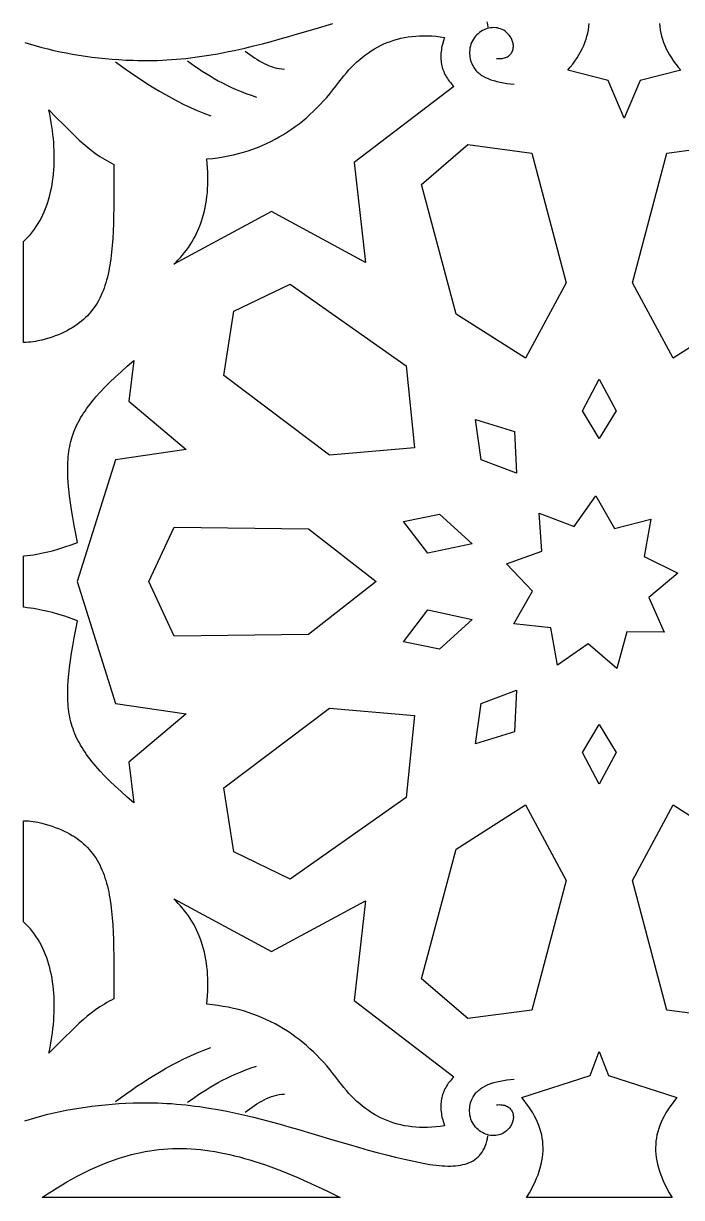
# Model space of a CAD drawing. Extents: x -332 to 348, y -263 to 352.
# Drawn here: x -270.8 to -241.3, y -203 to -150.3 of the extents above; entities that cross this region are included whole.
import ezdxf

# ---------------------------------------------------------------- set-up
doc = ezdxf.new("R2010")
doc.units = 0
doc.layers.add('LAYER_1', color=18, linetype='CONTINUOUS')
doc.layers.add('LAYER_2', color=174, linetype='CONTINUOUS')

msp = doc.modelspace()

# ---------------------------------------------------------------- linework, layer by layer
at = {"layer": 'LAYER_1'}
msp.add_lwpolyline([(-242.29, -150.26), (-242.278, -150.404), (-242.258, -150.548), (-242.231, -150.691), (-242.197, -150.833), (-242.155, -150.974), (-242.105, -151.115), (-242.049, -151.255), (-241.985, -151.395), (-241.914, -151.534), (-241.835, -151.673), (-241.749, -151.812), (-241.656, -151.951), (-241.556, -152.089), (-241.448, -152.228), (-241.333, -152.367), (-243.152, -152.823), (-243.871, -154.519), (-243.873, -154.519), (-244.592, -152.823), (-246.41, -152.367), (-246.296, -152.228), (-246.188, -152.089), (-246.088, -151.951), (-245.994, -151.812), (-245.909, -151.673), (-245.83, -151.534), (-245.759, -151.395), (-245.695, -151.255), (-245.638, -151.115), (-245.589, -150.974), (-245.547, -150.833), (-245.513, -150.691), (-245.485, -150.548), (-245.466, -150.404), (-245.453, -150.26)], dxfattribs=at)
for points in [[(-252.699, -150.816), (-252.514, -150.824), (-252.325, -150.838), (-252.132, -150.858), (-251.936, -150.885), (-251.992, -151.047), (-252.037, -151.206), (-252.055, -151.285), (-252.071, -151.362), (-252.084, -151.439), (-252.094, -151.514), (-252.101, -151.589), (-252.106, -151.664), (-252.108, -151.737), (-252.107, -151.81), (-252.104, -151.881), (-252.098, -151.952), (-252.089, -152.022), (-252.077, -152.091), (-252.063, -152.16), (-252.046, -152.227), (-252.026, -152.294), (-252.004, -152.36), (-251.979, -152.425), (-251.951, -152.489), (-251.92, -152.553), (-251.887, -152.616), (-251.851, -152.677), (-251.812, -152.738), (-251.771, -152.799), (-251.727, -152.858), (-251.68, -152.916), (-251.63, -152.974), (-251.578, -153.031), (-251.523, -153.087), (-255.99, -156.513), (-255.494, -160.998), (-259.713, -158.715), (-264.098, -161.08), (-263.994, -160.98), (-263.893, -160.878), (-263.795, -160.772), (-263.7, -160.664), (-263.609, -160.554), (-263.521, -160.44), (-263.437, -160.323), (-263.357, -160.204), (-263.28, -160.081), (-263.206, -159.956), (-263.137, -159.827), (-263.071, -159.695), (-263.009, -159.56), (-262.95, -159.422), (-262.896, -159.281), (-262.846, -159.136), (-262.799, -158.989), (-262.757, -158.837), (-262.718, -158.683), (-262.684, -158.525), (-262.654, -158.364), (-262.628, -158.199), (-262.606, -158.03), (-262.588, -157.858), (-262.575, -157.683), (-262.567, -157.503), (-262.562, -157.321), (-262.562, -157.134), (-262.567, -156.943), (-262.576, -156.749), (-262.59, -156.551), (-262.609, -156.349), (-262.361, -156.325), (-262.118, -156.294), (-261.88, -156.256), (-261.646, -156.213), (-261.416, -156.164), (-261.192, -156.109), (-260.971, -156.047), (-260.755, -155.981), (-260.543, -155.908), (-260.335, -155.83), (-260.132, -155.747), (-259.932, -155.658), (-259.737, -155.564), (-259.545, -155.464), (-259.357, -155.36), (-259.173, -155.25), (-258.992, -155.136), (-258.816, -155.017), (-258.642, -154.893), (-258.473, -154.765), (-258.306, -154.632), (-258.143, -154.494), (-257.984, -154.353), (-257.827, -154.206), (-257.674, -154.056), (-257.523, -153.902), (-257.376, -153.744), (-257.231, -153.582), (-257.09, -153.416), (-256.951, -153.246), (-256.815, -153.073), (-256.682, -152.896), (-256.572, -152.752), (-256.46, -152.612), (-256.347, -152.477), (-256.231, -152.347), (-256.113, -152.222), (-255.994, -152.101), (-255.872, -151.986), (-255.747, -151.876), (-255.621, -151.771), (-255.492, -151.671), (-255.361, -151.577), (-255.227, -151.487), (-255.09, -151.403), (-254.951, -151.325), (-254.81, -151.251), (-254.665, -151.184), (-254.518, -151.121), (-254.368, -151.065), (-254.215, -151.014), (-254.059, -150.968), (-253.901, -150.929), (-253.739, -150.895), (-253.573, -150.867), (-253.405, -150.845), (-253.234, -150.829), (-253.059, -150.818), (-252.88, -150.814)], [(-269.352, -154.494), (-269.014, -154.837), (-268.677, -155.174), (-268.507, -155.338), (-268.335, -155.498), (-268.16, -155.655), (-267.981, -155.807), (-267.797, -155.955), (-267.608, -156.096), (-267.413, -156.232), (-267.312, -156.297), (-267.21, -156.361), (-267.106, -156.423), (-267, -156.483), (-266.891, -156.541), (-266.781, -156.597), (-266.785, -158.176), (-266.788, -158.545), (-266.794, -158.903), (-266.803, -159.251), (-266.816, -159.589), (-266.833, -159.916), (-266.856, -160.232), (-266.884, -160.538), (-266.92, -160.834), (-266.963, -161.119), (-266.988, -161.258), (-267.014, -161.393), (-267.043, -161.527), (-267.075, -161.658), (-267.109, -161.786), (-267.145, -161.911), (-267.184, -162.034), (-267.225, -162.154), (-267.27, -162.271), (-267.317, -162.386), (-267.367, -162.499), (-267.421, -162.608), (-267.477, -162.715), (-267.537, -162.819), (-267.6, -162.921), (-267.667, -163.02), (-267.737, -163.116), (-267.811, -163.21), (-267.889, -163.301), (-267.97, -163.389), (-268.055, -163.475), (-268.144, -163.558), (-268.238, -163.638), (-268.335, -163.716), (-268.437, -163.791), (-268.543, -163.864), (-268.654, -163.933), (-268.769, -164), (-268.888, -164.065), (-269.013, -164.126), (-269.142, -164.185), (-269.276, -164.242), (-269.416, -164.295), (-269.56, -164.346), (-269.71, -164.395), (-269.864, -164.44), (-270.025, -164.483), (-270.19, -164.523), (-270.295, -164.545), (-270.401, -164.562), (-270.507, -164.575), (-270.614, -164.584), (-270.721, -164.589), (-270.83, -164.589), (-270.841, -164.589), (-270.841, -160.059), (-270.839, -160.057), (-270.732, -159.954), (-270.629, -159.847), (-270.532, -159.736), (-270.439, -159.621), (-270.35, -159.502), (-270.266, -159.38), (-270.186, -159.254), (-270.111, -159.125), (-270.04, -158.992), (-269.973, -158.857), (-269.911, -158.718), (-269.853, -158.576), (-269.799, -158.431), (-269.749, -158.283), (-269.703, -158.133), (-269.662, -157.979), (-269.624, -157.824), (-269.59, -157.666), (-269.561, -157.505), (-269.535, -157.343), (-269.513, -157.178), (-269.495, -157.011), (-269.481, -156.842), (-269.471, -156.672), (-269.464, -156.499), (-269.461, -156.326), (-269.462, -156.15), (-269.466, -155.973), (-269.474, -155.795), (-269.485, -155.615), (-269.5, -155.435), (-269.518, -155.253), (-269.54, -155.071), (-269.565, -154.887), (-269.593, -154.703), (-269.625, -154.518), (-269.659, -154.333), (-269.698, -154.147)], [(-248.021, -156.091), (-246.487, -161.907), (-248.306, -165.302), (-251.419, -163.32), (-252.97, -157.495), (-250.894, -155.704)], [(-237.013, -157.495), (-238.565, -163.32), (-241.678, -165.302), (-243.496, -161.907), (-241.963, -156.091), (-239.089, -155.704)], [(-253.67, -165.636), (-253.282, -169.326), (-257.11, -169.651), (-261.855, -166.07), (-261.401, -163.191), (-258.869, -161.975)], [(-266.105, -167.222), (-263.54, -169.399), (-266.704, -169.859), (-268.425, -175.334), (-266.704, -180.81), (-263.54, -181.27), (-266.105, -183.447), (-265.892, -185.266), (-266.186, -185.011), (-266.462, -184.764), (-266.721, -184.525), (-266.962, -184.293), (-267.188, -184.067), (-267.397, -183.846), (-267.59, -183.63), (-267.681, -183.523), (-267.768, -183.417), (-267.851, -183.312), (-267.931, -183.207), (-268.007, -183.103), (-268.079, -182.998), (-268.148, -182.895), (-268.213, -182.791), (-268.275, -182.687), (-268.333, -182.583), (-268.388, -182.479), (-268.44, -182.375), (-268.488, -182.27), (-268.533, -182.165), (-268.575, -182.059), (-268.614, -181.952), (-268.65, -181.844), (-268.683, -181.735), (-268.712, -181.626), (-268.739, -181.515), (-268.763, -181.403), (-268.784, -181.289), (-268.803, -181.174), (-268.818, -181.057), (-268.831, -180.939), (-268.841, -180.818), (-268.849, -180.696), (-268.854, -180.572), (-268.857, -180.445), (-268.857, -180.316), (-268.85, -180.052), (-268.834, -179.776), (-268.809, -179.49), (-268.775, -179.191), (-268.734, -178.879), (-268.685, -178.554), (-268.628, -178.213), (-268.565, -177.857), (-268.495, -177.485), (-268.419, -177.095), (-268.698, -176.989), (-268.978, -176.892), (-269.26, -176.804), (-269.543, -176.725), (-269.826, -176.656), (-269.967, -176.624), (-270.108, -176.596), (-270.249, -176.569), (-270.39, -176.545), (-270.53, -176.523), (-270.67, -176.504), (-270.809, -176.487), (-270.841, -176.484), (-270.841, -174.185), (-270.809, -174.181), (-270.67, -174.165), (-270.53, -174.145), (-270.39, -174.124), (-270.249, -174.1), (-270.108, -174.073), (-269.967, -174.044), (-269.826, -174.013), (-269.543, -173.944), (-269.26, -173.865), (-268.978, -173.777), (-268.698, -173.68), (-268.419, -173.574), (-268.495, -173.184), (-268.565, -172.812), (-268.628, -172.456), (-268.685, -172.115), (-268.734, -171.79), (-268.775, -171.478), (-268.809, -171.179), (-268.834, -170.892), (-268.85, -170.617), (-268.857, -170.352), (-268.857, -170.224), (-268.854, -170.097), (-268.849, -169.973), (-268.841, -169.85), (-268.831, -169.73), (-268.818, -169.612), (-268.803, -169.495), (-268.784, -169.38), (-268.763, -169.266), (-268.739, -169.154), (-268.712, -169.043), (-268.683, -168.933), (-268.65, -168.825), (-268.614, -168.717), (-268.575, -168.61), (-268.533, -168.504), (-268.488, -168.399), (-268.44, -168.294), (-268.388, -168.19), (-268.333, -168.086), (-268.275, -167.982), (-268.213, -167.878), (-268.148, -167.774), (-268.079, -167.67), (-268.007, -167.566), (-267.931, -167.462), (-267.851, -167.357), (-267.768, -167.252), (-267.681, -167.146), (-267.59, -167.039), (-267.397, -166.822), (-267.188, -166.602), (-266.962, -166.376), (-266.721, -166.144), (-266.462, -165.905), (-266.186, -165.658), (-265.892, -165.403)], [(-244.232, -167.657), (-244.992, -168.911), (-245.752, -167.657), (-244.992, -166.233)], [(-248.799, -168.593), (-248.71, -170.459), (-250.295, -169.864), (-250.546, -168.055)], [(-244.312, -172.953), (-242.686, -172.535), (-242.984, -174.212), (-241.474, -174.954), (-242.763, -176.043), (-242.076, -177.597), (-243.753, -177.591), (-244.21, -179.23), (-245.49, -178.129), (-246.877, -179.087), (-247.162, -177.408), (-248.83, -177.235), (-247.986, -175.763), (-249.154, -174.542), (-247.576, -173.965), (-247.699, -172.266), (-246.125, -172.856), (-245.144, -171.474)], [(-250.696, -173.64), (-252.691, -174.062), (-253.784, -172.635), (-252.174, -172.306)], [(-258.051, -172.957), (-255.004, -175.334), (-258.051, -177.711), (-264.075, -177.785), (-265.222, -175.334), (-264.075, -172.884)], [(-250.696, -177.029), (-252.174, -178.363), (-253.784, -178.033), (-252.691, -176.607)], [(-248.799, -182.076), (-250.546, -182.614), (-250.295, -180.805), (-248.71, -180.21)], [(-253.282, -181.343), (-253.67, -185.033), (-258.869, -188.694), (-261.401, -187.478), (-261.855, -184.599), (-257.11, -181.017)], [(-244.232, -183.012), (-244.992, -184.436), (-245.752, -183.012), (-244.992, -181.758)], [(-246.487, -188.762), (-248.021, -194.578), (-250.894, -194.964), (-252.97, -193.174), (-251.419, -187.349), (-248.306, -185.367)], [(-238.565, -187.349), (-237.013, -193.174), (-239.089, -194.964), (-241.963, -194.578), (-243.496, -188.762), (-241.678, -185.367)], [(-270.721, -186.08), (-270.614, -186.084), (-270.507, -186.093), (-270.401, -186.106), (-270.295, -186.124), (-270.19, -186.145), (-270.025, -186.186), (-269.864, -186.229), (-269.71, -186.274), (-269.56, -186.322), (-269.416, -186.373), (-269.276, -186.427), (-269.142, -186.483), (-269.013, -186.542), (-268.888, -186.604), (-268.769, -186.668), (-268.654, -186.735), (-268.543, -186.805), (-268.437, -186.878), (-268.335, -186.953), (-268.238, -187.03), (-268.144, -187.111), (-268.055, -187.194), (-267.97, -187.279), (-267.889, -187.368), (-267.811, -187.459), (-267.737, -187.552), (-267.667, -187.649), (-267.6, -187.748), (-267.537, -187.849), (-267.477, -187.954), (-267.421, -188.061), (-267.367, -188.17), (-267.317, -188.282), (-267.27, -188.397), (-267.225, -188.515), (-267.184, -188.635), (-267.145, -188.758), (-267.109, -188.883), (-267.075, -189.011), (-267.043, -189.142), (-267.014, -189.275), (-266.988, -189.411), (-266.963, -189.55), (-266.92, -189.835), (-266.884, -190.131), (-266.856, -190.437), (-266.833, -190.753), (-266.816, -191.08), (-266.803, -191.418), (-266.794, -191.765), (-266.788, -192.124), (-266.785, -192.493), (-266.781, -194.071), (-266.891, -194.128), (-267, -194.186), (-267.106, -194.246), (-267.21, -194.308), (-267.312, -194.371), (-267.413, -194.437), (-267.608, -194.572), (-267.797, -194.714), (-267.981, -194.861), (-268.16, -195.014), (-268.335, -195.17), (-268.507, -195.331), (-268.677, -195.495), (-269.014, -195.831), (-269.352, -196.175), (-269.698, -196.521), (-269.659, -196.336), (-269.625, -196.15), (-269.593, -195.966), (-269.565, -195.782), (-269.54, -195.598), (-269.518, -195.416), (-269.5, -195.234), (-269.485, -195.053), (-269.474, -194.874), (-269.466, -194.696), (-269.462, -194.519), (-269.461, -194.343), (-269.464, -194.169), (-269.471, -193.997), (-269.481, -193.826), (-269.495, -193.658), (-269.513, -193.491), (-269.535, -193.326), (-269.561, -193.163), (-269.59, -193.003), (-269.624, -192.845), (-269.662, -192.689), (-269.703, -192.536), (-269.749, -192.386), (-269.799, -192.238), (-269.853, -192.093), (-269.911, -191.951), (-269.973, -191.812), (-270.04, -191.676), (-270.111, -191.544), (-270.186, -191.415), (-270.266, -191.289), (-270.35, -191.167), (-270.439, -191.048), (-270.532, -190.933), (-270.629, -190.822), (-270.732, -190.715), (-270.839, -190.612), (-270.841, -190.61), (-270.841, -186.08), (-270.83, -186.079)], [(-259.713, -191.954), (-255.494, -189.67), (-255.99, -194.156), (-251.523, -197.582), (-251.578, -197.638), (-251.63, -197.695), (-251.68, -197.752), (-251.727, -197.811), (-251.771, -197.87), (-251.812, -197.93), (-251.851, -197.991), (-251.887, -198.053), (-251.92, -198.116), (-251.951, -198.179), (-251.979, -198.244), (-252.004, -198.309), (-252.026, -198.375), (-252.046, -198.441), (-252.063, -198.509), (-252.077, -198.577), (-252.089, -198.647), (-252.098, -198.717), (-252.104, -198.787), (-252.107, -198.859), (-252.108, -198.932), (-252.106, -199.005), (-252.101, -199.079), (-252.094, -199.154), (-252.084, -199.23), (-252.071, -199.307), (-252.055, -199.384), (-252.037, -199.462), (-251.992, -199.622), (-251.936, -199.784), (-252.132, -199.81), (-252.325, -199.831), (-252.514, -199.845), (-252.699, -199.853), (-252.88, -199.855), (-253.059, -199.85), (-253.234, -199.84), (-253.405, -199.824), (-253.573, -199.802), (-253.739, -199.774), (-253.901, -199.74), (-254.059, -199.7), (-254.215, -199.655), (-254.368, -199.604), (-254.518, -199.547), (-254.665, -199.485), (-254.81, -199.417), (-254.951, -199.344), (-255.09, -199.265), (-255.227, -199.181), (-255.361, -199.092), (-255.492, -198.997), (-255.621, -198.898), (-255.747, -198.793), (-255.872, -198.683), (-255.994, -198.567), (-256.113, -198.447), (-256.231, -198.322), (-256.347, -198.192), (-256.46, -198.057), (-256.572, -197.917), (-256.682, -197.773), (-256.815, -197.596), (-256.951, -197.423), (-257.09, -197.253), (-257.231, -197.087), (-257.376, -196.925), (-257.523, -196.767), (-257.674, -196.612), (-257.827, -196.462), (-257.984, -196.316), (-258.143, -196.174), (-258.306, -196.037), (-258.473, -195.904), (-258.642, -195.776), (-258.816, -195.652), (-258.992, -195.533), (-259.173, -195.418), (-259.357, -195.309), (-259.545, -195.204), (-259.737, -195.105), (-259.932, -195.011), (-260.132, -194.922), (-260.335, -194.839), (-260.543, -194.761), (-260.755, -194.688), (-260.971, -194.621), (-261.192, -194.56), (-261.416, -194.505), (-261.646, -194.456), (-261.88, -194.412), (-262.118, -194.375), (-262.361, -194.344), (-262.609, -194.319), (-262.59, -194.117), (-262.576, -193.919), (-262.567, -193.725), (-262.562, -193.535), (-262.562, -193.348), (-262.567, -193.165), (-262.575, -192.986), (-262.588, -192.811), (-262.606, -192.639), (-262.628, -192.47), (-262.654, -192.305), (-262.684, -192.144), (-262.718, -191.986), (-262.757, -191.831), (-262.799, -191.68), (-262.846, -191.532), (-262.896, -191.388), (-262.95, -191.247), (-263.009, -191.108), (-263.071, -190.974), (-263.137, -190.842), (-263.206, -190.713), (-263.28, -190.588), (-263.357, -190.465), (-263.437, -190.345), (-263.521, -190.229), (-263.609, -190.115), (-263.7, -190.004), (-263.795, -189.896), (-263.893, -189.791), (-263.994, -189.689), (-264.098, -189.589)], [(-244.582, -197.513), (-241.506, -198.509), (-241.621, -198.648), (-241.728, -198.786), (-241.829, -198.925), (-241.922, -199.063), (-242.008, -199.202), (-242.086, -199.341), (-242.157, -199.481), (-242.221, -199.62), (-242.278, -199.76), (-242.327, -199.901), (-242.369, -200.043), (-242.404, -200.185), (-242.431, -200.328), (-242.451, -200.471), (-242.463, -200.616), (-242.468, -200.762), (-242.465, -200.909), (-242.455, -201.057), (-242.438, -201.206), (-242.413, -201.356), (-242.381, -201.509), (-242.341, -201.662), (-242.293, -201.817), (-242.238, -201.974), (-242.176, -202.133), (-242.106, -202.293), (-242.028, -202.455), (-241.943, -202.62), (-241.85, -202.786), (-241.75, -202.955), (-241.721, -203), (-248.262, -203), (-248.234, -202.955), (-248.133, -202.786), (-248.04, -202.62), (-247.955, -202.455), (-247.878, -202.293), (-247.808, -202.133), (-247.745, -201.974), (-247.69, -201.817), (-247.643, -201.662), (-247.603, -201.509), (-247.57, -201.356), (-247.546, -201.206), (-247.528, -201.057), (-247.518, -200.909), (-247.516, -200.762), (-247.521, -200.616), (-247.533, -200.471), (-247.553, -200.328), (-247.58, -200.185), (-247.614, -200.043), (-247.656, -199.901), (-247.705, -199.76), (-247.762, -199.62), (-247.826, -199.481), (-247.897, -199.341), (-247.976, -199.202), (-248.062, -199.063), (-248.155, -198.925), (-248.255, -198.786), (-248.363, -198.648), (-248.478, -198.509), (-245.402, -197.513), (-244.992, -196.435)], [(-263.738, -200.8), (-263.53, -200.805), (-263.321, -200.815), (-263.11, -200.83), (-262.899, -200.849), (-262.685, -200.874), (-262.471, -200.903), (-262.255, -200.937), (-262.037, -200.975), (-261.817, -201.019), (-261.595, -201.067), (-261.372, -201.12), (-261.146, -201.178), (-260.918, -201.24), (-260.688, -201.307), (-260.456, -201.379), (-260.221, -201.455), (-259.983, -201.536), (-259.743, -201.622), (-259.5, -201.712), (-259.254, -201.807), (-259.005, -201.907), (-258.753, -202.011), (-258.497, -202.119), (-258.239, -202.232), (-257.977, -202.35), (-257.711, -202.472), (-257.442, -202.599), (-257.17, -202.73), (-256.623, -203), (-270.005, -203), (-269.986, -202.987), (-269.763, -202.839), (-269.542, -202.696), (-269.323, -202.559), (-269.106, -202.427), (-268.89, -202.301), (-268.676, -202.179), (-268.463, -202.063), (-268.252, -201.952), (-268.042, -201.846), (-267.833, -201.745), (-267.625, -201.65), (-267.418, -201.56), (-267.212, -201.475), (-267.006, -201.395), (-266.802, -201.32), (-266.597, -201.25), (-266.394, -201.185), (-266.19, -201.126), (-265.987, -201.071), (-265.784, -201.021), (-265.581, -200.977), (-265.378, -200.938), (-265.174, -200.903), (-264.971, -200.874), (-264.767, -200.849), (-264.563, -200.829), (-264.358, -200.815), (-264.152, -200.805), (-263.946, -200.8)]]:
    msp.add_lwpolyline(points, close=True, dxfattribs=at)
at = {"layer": 'LAYER_2'}
for points in [[(-270.785, -151.11), (-270.531, -151.19), (-270.273, -151.266), (-270.011, -151.338), (-269.745, -151.406), (-269.475, -151.47), (-269.201, -151.53), (-268.923, -151.586), (-268.641, -151.638), (-268.355, -151.686), (-268.065, -151.73), (-267.771, -151.77), (-267.473, -151.805), (-267.171, -151.836), (-266.865, -151.863), (-266.556, -151.885), (-266.242, -151.903), (-265.925, -151.917), (-265.704, -151.923), (-265.484, -151.926), (-265.266, -151.927), (-265.049, -151.924), (-264.833, -151.918), (-264.618, -151.91), (-264.404, -151.899), (-264.191, -151.885), (-263.98, -151.869), (-263.769, -151.85), (-263.56, -151.829), (-263.351, -151.805), (-263.143, -151.779), (-262.937, -151.751), (-262.525, -151.689), (-262.117, -151.619), (-261.712, -151.541), (-261.309, -151.457), (-260.909, -151.367), (-260.51, -151.271), (-260.113, -151.17), (-259.717, -151.066), (-259.322, -150.957), (-258.928, -150.845), (-258.534, -150.731), (-257.746, -150.498), (-256.957, -150.262)], [(-250.043, -150.195), (-250.017, -150.311), (-249.996, -150.433)], [(-249.614, -151.832), (-249.545, -151.838), (-249.48, -151.84), (-249.418, -151.838), (-249.359, -151.832), (-249.304, -151.823), (-249.252, -151.811), (-249.203, -151.795), (-249.157, -151.777), (-249.115, -151.755), (-249.076, -151.731), (-249.041, -151.705), (-249.008, -151.676), (-248.979, -151.644), (-248.952, -151.611), (-248.929, -151.576), (-248.909, -151.54), (-248.892, -151.501), (-248.878, -151.462), (-248.867, -151.421), (-248.859, -151.38), (-248.854, -151.337), (-248.851, -151.294), (-248.852, -151.25), (-248.856, -151.206), (-248.862, -151.162), (-248.871, -151.117), (-248.883, -151.073), (-248.898, -151.029), (-248.915, -150.986), (-248.935, -150.943), (-248.958, -150.901), (-248.984, -150.86), (-249.036, -150.788), (-249.093, -150.722), (-249.154, -150.664), (-249.217, -150.614), (-249.283, -150.57), (-249.352, -150.534), (-249.423, -150.504), (-249.496, -150.481), (-249.57, -150.464), (-249.645, -150.454), (-249.721, -150.45), (-249.797, -150.452), (-249.873, -150.46), (-249.948, -150.473), (-250.023, -150.493), (-250.096, -150.518), (-250.168, -150.548), (-250.238, -150.584), (-250.306, -150.624), (-250.371, -150.67), (-250.433, -150.72), (-250.492, -150.775), (-250.547, -150.834), (-250.598, -150.898), (-250.645, -150.966), (-250.686, -151.038), (-250.723, -151.113), (-250.754, -151.193), (-250.779, -151.276), (-250.798, -151.363), (-250.81, -151.453), (-250.815, -151.546), (-250.814, -151.623), (-250.809, -151.699), (-250.8, -151.775), (-250.787, -151.85), (-250.769, -151.924), (-250.747, -151.996), (-250.72, -152.067), (-250.689, -152.136), (-250.662, -152.186), (-250.633, -152.235), (-250.601, -152.282), (-250.567, -152.327), (-250.53, -152.371), (-250.491, -152.412), (-250.45, -152.452), (-250.406, -152.49), (-250.361, -152.527), (-250.313, -152.562), (-250.263, -152.596), (-250.211, -152.627), (-250.101, -152.687), (-249.984, -152.74), (-249.859, -152.788), (-249.728, -152.831), (-249.59, -152.868), (-249.446, -152.901), (-249.297, -152.929), (-249.142, -152.952), (-248.982, -152.972), (-248.818, -152.988)], [(-260.895, -151.501), (-260.684, -151.654), (-260.472, -151.8), (-260.365, -151.87), (-260.258, -151.936), (-260.149, -151.998), (-260.04, -152.057), (-259.93, -152.11), (-259.819, -152.159), (-259.707, -152.202), (-259.593, -152.238), (-259.478, -152.269), (-259.362, -152.292), (-259.244, -152.307), (-259.125, -152.315)], [(-266.716, -151.989), (-266.239, -152.329), (-265.997, -152.497), (-265.752, -152.664), (-265.505, -152.828), (-265.253, -152.99), (-264.997, -153.15), (-264.737, -153.306), (-264.471, -153.459), (-264.2, -153.609), (-263.922, -153.754), (-263.638, -153.896), (-263.347, -154.033), (-263.048, -154.166), (-262.741, -154.293), (-262.425, -154.415)], [(-263.476, -151.945), (-263.315, -152.061), (-263.152, -152.176), (-262.985, -152.29), (-262.815, -152.402), (-262.642, -152.512), (-262.464, -152.621), (-262.282, -152.728), (-262.096, -152.832), (-261.904, -152.935), (-261.706, -153.034), (-261.503, -153.131), (-261.293, -153.226), (-261.077, -153.317), (-260.854, -153.405), (-260.623, -153.49), (-260.385, -153.572)], [(-266.716, -198.68), (-266.239, -198.339), (-265.997, -198.171), (-265.752, -198.005), (-265.505, -197.841), (-265.253, -197.679), (-264.997, -197.519), (-264.737, -197.363), (-264.471, -197.21), (-264.2, -197.06), (-263.922, -196.914), (-263.638, -196.773), (-263.347, -196.635), (-263.048, -196.503), (-262.741, -196.376), (-262.425, -196.254)], [(-263.476, -198.724), (-263.315, -198.608), (-263.152, -198.493), (-262.985, -198.379), (-262.815, -198.267), (-262.642, -198.156), (-262.464, -198.048), (-262.282, -197.941), (-262.096, -197.836), (-261.904, -197.734), (-261.706, -197.634), (-261.503, -197.537), (-261.293, -197.443), (-261.077, -197.352), (-260.854, -197.263), (-260.623, -197.178), (-260.385, -197.097)], [(-249.614, -198.837), (-249.545, -198.831), (-249.48, -198.829), (-249.418, -198.831), (-249.359, -198.836), (-249.304, -198.845), (-249.252, -198.858), (-249.203, -198.873), (-249.157, -198.892), (-249.115, -198.913), (-249.076, -198.938), (-249.041, -198.964), (-249.008, -198.993), (-248.979, -199.024), (-248.952, -199.057), (-248.929, -199.092), (-248.909, -199.129), (-248.892, -199.167), (-248.878, -199.207), (-248.867, -199.247), (-248.859, -199.289), (-248.854, -199.332), (-248.851, -199.375), (-248.852, -199.419), (-248.856, -199.463), (-248.862, -199.507), (-248.871, -199.551), (-248.883, -199.596), (-248.898, -199.639), (-248.915, -199.683), (-248.935, -199.726), (-248.958, -199.767), (-248.984, -199.808), (-249.036, -199.881), (-249.093, -199.946), (-249.154, -200.004), (-249.217, -200.055), (-249.283, -200.098), (-249.352, -200.135), (-249.423, -200.165), (-249.496, -200.188), (-249.57, -200.205), (-249.645, -200.215), (-249.721, -200.219), (-249.797, -200.217), (-249.873, -200.209), (-249.948, -200.195), (-250.023, -200.176), (-250.096, -200.151), (-250.168, -200.121), (-250.238, -200.085), (-250.306, -200.045), (-250.371, -199.999), (-250.433, -199.949), (-250.492, -199.894), (-250.547, -199.835), (-250.598, -199.771), (-250.645, -199.703), (-250.686, -199.631), (-250.723, -199.555), (-250.754, -199.476), (-250.779, -199.392), (-250.798, -199.306), (-250.81, -199.215), (-250.815, -199.122), (-250.814, -199.046), (-250.809, -198.969), (-250.8, -198.893), (-250.787, -198.818), (-250.769, -198.745), (-250.747, -198.672), (-250.72, -198.602), (-250.689, -198.533), (-250.662, -198.482), (-250.633, -198.434), (-250.601, -198.387), (-250.567, -198.342), (-250.53, -198.298), (-250.491, -198.256), (-250.45, -198.217), (-250.406, -198.178), (-250.361, -198.142), (-250.313, -198.107), (-250.263, -198.073), (-250.211, -198.041), (-250.101, -197.982), (-249.984, -197.929), (-249.859, -197.881), (-249.728, -197.838), (-249.59, -197.801), (-249.446, -197.768), (-249.297, -197.74), (-249.142, -197.716), (-248.982, -197.697), (-248.818, -197.681)], [(-270.785, -199.558), (-270.531, -199.479), (-270.273, -199.403), (-270.011, -199.331), (-269.745, -199.263), (-269.475, -199.199), (-269.201, -199.138), (-268.923, -199.082), (-268.641, -199.03), (-268.355, -198.982), (-268.065, -198.939), (-267.771, -198.899), (-267.473, -198.864), (-267.171, -198.833), (-266.865, -198.806), (-266.556, -198.784), (-266.242, -198.765), (-265.925, -198.752), (-265.704, -198.745), (-265.484, -198.742), (-265.266, -198.742), (-265.049, -198.745), (-264.833, -198.75), (-264.618, -198.759), (-264.404, -198.77), (-264.191, -198.783), (-263.98, -198.8), (-263.769, -198.819), (-263.56, -198.84), (-263.351, -198.863), (-263.143, -198.889), (-262.937, -198.917), (-262.525, -198.98), (-262.117, -199.05), (-261.712, -199.127), (-261.309, -199.212), (-260.909, -199.302), (-260.51, -199.398), (-260.113, -199.498), (-259.717, -199.603), (-259.322, -199.712), (-258.928, -199.823), (-258.534, -199.937), (-257.746, -200.171), (-256.957, -200.406), (-256.163, -200.64), (-255.764, -200.755), (-255.363, -200.867), (-254.959, -200.976), (-254.553, -201.082), (-254.145, -201.184), (-253.733, -201.28), (-253.317, -201.372), (-252.898, -201.457), (-252.75, -201.485), (-252.605, -201.51), (-252.463, -201.531), (-252.323, -201.55), (-252.187, -201.564), (-252.054, -201.576), (-251.925, -201.583), (-251.799, -201.587), (-251.676, -201.587), (-251.557, -201.583), (-251.442, -201.574), (-251.33, -201.562), (-251.222, -201.545), (-251.118, -201.523), (-251.018, -201.497), (-250.922, -201.467), (-250.83, -201.431), (-250.742, -201.391), (-250.658, -201.345), (-250.579, -201.294), (-250.504, -201.238), (-250.434, -201.176), (-250.368, -201.109), (-250.307, -201.036), (-250.251, -200.958), (-250.2, -200.873), (-250.153, -200.783), (-250.111, -200.686), (-250.075, -200.583), (-250.043, -200.474), (-250.017, -200.358), (-249.996, -200.235)], [(-260.895, -199.168), (-260.684, -199.015), (-260.472, -198.868), (-260.365, -198.799), (-260.258, -198.733), (-260.149, -198.67), (-260.04, -198.612), (-259.93, -198.558), (-259.819, -198.51), (-259.707, -198.467), (-259.593, -198.43), (-259.478, -198.4), (-259.362, -198.377), (-259.244, -198.362), (-259.125, -198.354)]]:
    msp.add_lwpolyline(points, dxfattribs=at)

doc.saveas('drawing.dxf')
